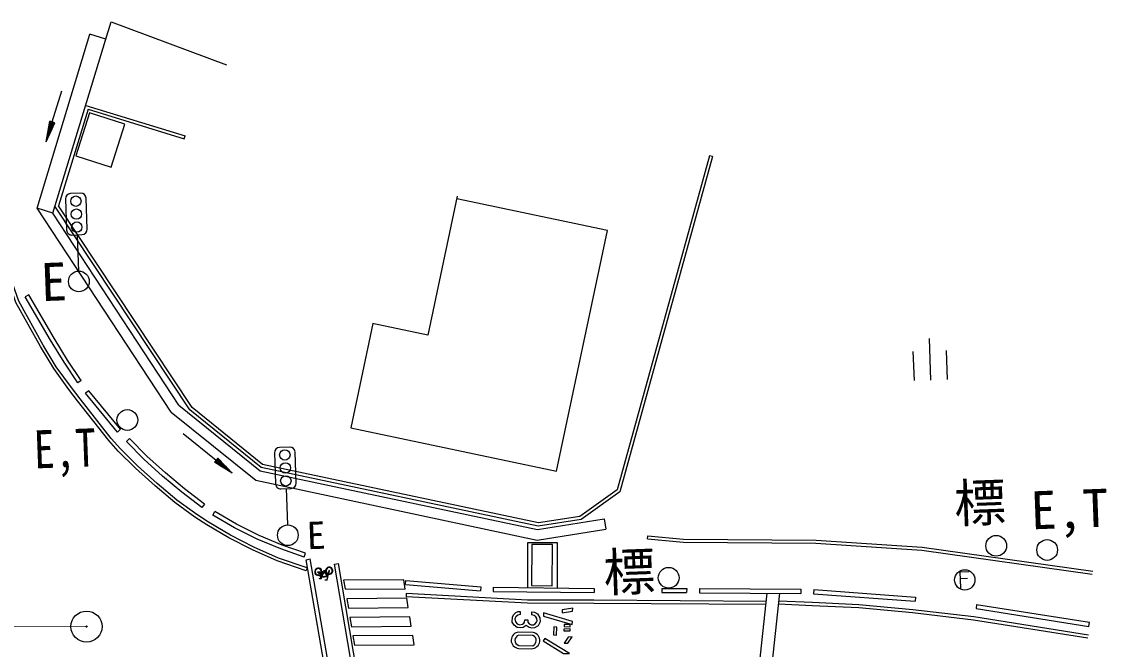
# Model space of a CAD drawing. Units: millimetres, scale not verified. Extents: x 40000 to 680000, y 20000 to 380000.
# Drawn here: x 498123 to 550426, y 291277 to 321565 of the extents above; entities that cross this region are included whole.
import ezdxf
from ezdxf.enums import TextEntityAlignment as Align

# ---------------------------------------------------------------- set-up
doc = ezdxf.new("R2010")
doc.units = ezdxf.units.MM
doc.header["$LTSCALE"] = 1000
doc.linetypes.add('CHAIN', pattern=[18.5, 12, -1.5, 3.5, -1.5])
for name, color, linetype, lineweight in [('M-BGD', 7, 'Continuous', 25), ('M-BMK', 2, 'CHAIN', 13), ('M-BMK-SRVR', 3, 'Continuous', 25), ('M-STR-STRC', 7, 'Continuous', 25)]:
    doc.layers.add(name, color=color, linetype=linetype, lineweight=lineweight)
doc.styles.add('ＭＳ ゴシック', font='')
doc.styles.get('ＭＳ ゴシック').set_extended_font_data('MS Gothic')

# ---------------------------------------------------------------- blocks, each defined once
blk = doc.blocks.new('circle')
at = {"color": 0, "linetype": 'Continuous', "lineweight": -2}
blk.add_circle((0, 0), 1.25, dxfattribs=at)

msp = doc.modelspace()

# ---------------------------------------------------------------- linework, layer by layer
at = {"layer": 'M-BGD'}
for p, q in [((498862, 312571), (501403, 320962)), ((499623, 312323), (502169, 320674)), ((502184, 320726), (501403, 320962)), ((499599, 316728), (500054, 318226)), ((501209, 317528), (506003, 316049)), ((501324, 317335), (499890, 312684)), ((501324, 317335), (505959, 315906)), ((499308, 315771), (499479, 316764)), ((499308, 315771), (499599, 316728)), ((499308, 315771), (499718, 316691)), ((499575, 316735), (499342, 315970)), ((499376, 316168), (499551, 316742)), ((499622, 316721), (499390, 315955)), ((499527, 316750), (499410, 316367)), ((499445, 316566), (499503, 316757)), ((499472, 316139), (499646, 316713)), ((499718, 316691), (499479, 316764)), ((499670, 316706), (499554, 316323)), ((499636, 316507), (499694, 316699)), ((505959, 315906), (506003, 316049)), ((531295, 315097), (526834, 298966)), ((531440, 315057), (531295, 315097)), ((500231, 313009), (500286, 311510)), ((500971, 313287), (500471, 313268)), ((501286, 311547), (501230, 313046)), ((519125, 313139), (517704, 306436)), ((505331, 302727), (498862, 312571)), ((499623, 312323), (498862, 312571)), ((505706, 303067), (499623, 312323)), ((500545, 311270), (501045, 311288)), ((500795, 311279), (500860, 309530)), ((515049, 306999), (513987, 301970)), ((517704, 306436), (515034, 307002)), ((541969, 304273), (541895, 306272)), ((541169, 304244), (541117, 305643)), ((542768, 304303), (542716, 305702)), ((505908, 301697), (507501, 300410)), ((510309, 300762), (510365, 299263)), ((511049, 301039), (510550, 301021)), ((511364, 299300), (511309, 300799)), ((507580, 300508), (507423, 300313)), ((508279, 299782), (507423, 300313)), ((507594, 300207), (507439, 300333)), ((507454, 300352), (507765, 300101)), ((507937, 299994), (507470, 300371)), ((507486, 300391), (508108, 299888)), ((508279, 299782), (507501, 300410)), ((507517, 300430), (508139, 299927)), ((508000, 300072), (507533, 300449)), ((507549, 300469), (507860, 300217)), ((507720, 300362), (507564, 300488)), ((508279, 299782), (507580, 300508)), ((523037, 297374), (509737, 300191)), ((510624, 299022), (511123, 299041)), ((510874, 299031), (510938, 297283)), ((526834, 298966), (525039, 297679)), ((525039, 297679), (523037, 297374)), ((526207, 297576), (526287, 297082)), ((528297, 296608), (528310, 296757)), ((511842, 295602), (512039, 295636)), ((514397, 280865), (511842, 295602)), ((514594, 280899), (512039, 295636)), ((511897, 295204), (511848, 295062)), ((512406, 295018), (512575, 295035)), ((512410, 294983), (512406, 295018)), ((512573, 294999), (512463, 294989)), ((512463, 294989), (512515, 294904)), ((512669, 295009), (512571, 294811)), ((512591, 294782), (512705, 295013)), ((512601, 295038), (512675, 295045)), ((512669, 295009), (512601, 295002)), ((512756, 295079), (512672, 295070)), ((512672, 295070), (512675, 295045)), ((512718, 295014), (512705, 295013)), ((512862, 294808), (512718, 295014)), ((512762, 295018), (512753, 295017)), ((512879, 294838), (512753, 295017)), ((512756, 295079), (512762, 295018)), ((512939, 295077), (512902, 294932)), ((512928, 294925), (512964, 295069)), ((513202, 295385), (513399, 295419)), ((515494, 281976), (513202, 295385)), ((515691, 282010), (513399, 295419)), ((543381, 295014), (543790, 295029)), ((543410, 294231), (543381, 295014)), ((512429, 294985), (512410, 294983)), ((512488, 294888), (512429, 294985)), ((512476, 294698), (512518, 294703)), ((512478, 294672), (512476, 294698)), ((512566, 294681), (512478, 294672)), ((512555, 294778), (512504, 294863)), ((512555, 294778), (512518, 294703)), ((512530, 294879), (512571, 294811)), ((512554, 294706), (512573, 294744)), ((512563, 294707), (512554, 294706)), ((512563, 294707), (512566, 294681)), ((512862, 294773), (512573, 294744)), ((512862, 294808), (512591, 294782)), ((512851, 294621), (512763, 294612)), ((512862, 294773), (512830, 294645)), ((512851, 294621), (512921, 294900)), ((512896, 294906), (512879, 294838)), ((543393, 294697), (543738, 294710)), ((513723, 294189), (516623, 294178)), ((516667, 293966), (516659, 293817)), ((533125, 285146), (534079, 293985)), ((533706, 284936), (534682, 293981)), ((522777, 291943), (522097, 291958)), ((522780, 292092), (522099, 292107)), ((522090, 291467), (522766, 291451)), ((522088, 291318), (522703, 291304))]:
    msp.add_line(p, q, dxfattribs=at)
for points in [[(502169, 320674), (502439, 321565), (507995, 319489)], [(531440, 315057), (526965, 298875), (525097, 297537), (523032, 297222), (509671, 300052)], [(513987, 301970), (523920, 299874), (526372, 311487), (519100, 313022)], [(509671, 300052), (506231, 302841), (499725, 312661)], [(509737, 300191), (506343, 302943), (499890, 312684)], [(511848, 295062), (510450, 295542), (509257, 296074), (508113, 296659), (507049, 297280), (506480, 297657), (505511, 298360), (504555, 299163), (503606, 300022), (502777, 300847), (502318, 301355), (500819, 303267), (500398, 303819), (499665, 304828), (499036, 305884), (497846, 308020), (497533, 308907)], [(511897, 295204), (510505, 295681), (509322, 296209), (508185, 296791), (507128, 297407), (506566, 297781), (505603, 298478), (504654, 299276), (503709, 300131), (502886, 300950), (502433, 301452), (500937, 303359), (500518, 303908), (499791, 304910), (499166, 305959), (497983, 308082), (497677, 308951)], [(505706, 303067), (509629, 299898), (522999, 297057), (526207, 297576)], [(505331, 302727), (509408, 299434), (522987, 296549), (526287, 297082)], [(528297, 296608), (530031, 296450), (536426, 296402), (541535, 296063), (549749, 294903)], [(528310, 296757), (530039, 296600), (536431, 296552), (541550, 296213), (549770, 295052)], [(522525, 294251), (522526, 296438), (523938, 296438), (523938, 294235)], [(512964, 295069), (512951, 295073), (512939, 295077)], [(512763, 294612), (512761, 294638), (512830, 294645)], [(516623, 294178), (516551, 294626), (513649, 294622), (513723, 294189)], [(534036, 293582), (525715, 293644), (522511, 293650), (516667, 293966)], [(534019, 293432), (525714, 293494), (522507, 293500), (516659, 293817)], [(549542, 291815), (544017, 292690), (541085, 293030), (538484, 293272), (536248, 293383), (534625, 293456)], [(549566, 291963), (544037, 292838), (541100, 293179), (538494, 293421), (536255, 293533), (534642, 293605)]]:
    msp.add_lwpolyline(points, dxfattribs=at)
for points in [[(501400, 317162), (500740, 315084), (502432, 314546), (503092, 316625)], [(523722, 296335), (522729, 296343), (522712, 294349), (523705, 294340)], [(513876, 293269), (516766, 293292), (516693, 293741), (513803, 293718)], [(522719, 293091), (522847, 293071), (522990, 292992), (523113, 292801), (523121, 292611), (523022, 292416), (522849, 292310), (522727, 292291), (522590, 292327), (522454, 292426), (522301, 292332), (522166, 292306), (522011, 292329), (521865, 292435), (521774, 292588), (521784, 292837), (521855, 292964), (521958, 293057), (522070, 293099), (522162, 293104), (522159, 292955), (522053, 292928), (521953, 292850), (521910, 292749), (521931, 292605), (522015, 292506), (522125, 292461), (522273, 292486), (522341, 292537), (522376, 292591), (522380, 292695), (522525, 292696), (522528, 292585), (522594, 292504), (522694, 292452), (522808, 292456), (522890, 292503), (522953, 292586), (522974, 292654), (522969, 292760), (522920, 292844), (522841, 292910), (522723, 292937)], [(524686, 292619), (523285, 293036), (523290, 292883), (524672, 292471)], [(524694, 293256), (524189, 293185), (524178, 293040), (524677, 293118)], [(514020, 292370), (516910, 292393), (516838, 292842), (513948, 292819)], [(524567, 292471), (524279, 292476), (524282, 292372), (524573, 292370)], [(514165, 291471), (517055, 291494), (516983, 291943), (514093, 291920)], [(523930, 292354), (523789, 292359), (523774, 291969), (523918, 291961)], [(524565, 292265), (524274, 292255), (524268, 292173), (524571, 292170)], [(524668, 291883), (524483, 291869), (524287, 291582), (524463, 291578)], [(523354, 291795), (523272, 291681), (524252, 291080), (524537, 291081)]]:
    msp.add_lwpolyline(points, close=True, dxfattribs=at)
for centre, radius in [((500735, 312903), 250), ((500758, 312278), 250), ((500781, 311654), 250), ((510813, 300655), 250), ((510837, 300031), 250), ((510860, 299406), 250), ((543600, 294625), 490)]:
    msp.add_circle(centre, radius, dxfattribs=at)
for centre, radius, start, end in [((500481, 313018), 250, 92.1222, 182.1222), ((500980, 313037), 250, 2.1222, 92.1222), ((500536, 311519), 250, 182.1222, 272.1222), ((501036, 311538), 250, 272.1222, 2.1222), ((510559, 300771), 250, 92.1222, 182.1222), ((511059, 300790), 250, 2.1222, 92.1222), ((510615, 299272), 250, 182.1222, 272.1222), ((511114, 299291), 250, 272.1222, 2.1222), ((512426, 295021), 176, 5.4961, 296.2267), ((512426, 295024), 150, 4.3209, 294.8388), ((512426, 295024), 150, 306.6564, 350.6689), ((512426, 295021), 176, 306.2663, 353.9555), ((512951, 295073), 176, 260.1233, 251.5209), ((512951, 295073), 150, 260.8818, 250.7577), ((522122, 291712), 395, 93.3115, 265.0646), ((522168, 291712), 257, 106.1278, 252.2483), ((522707, 291701), 397, 269.5049, 79.2773), ((522671, 291699), 266, 290.9071, 66.5006)]:
    msp.add_arc(centre, radius, start, end, dxfattribs=at)
at = {"layer": 'M-BMK'}
msp.add_line((402179, 292674), (501249, 292375), dxfattribs=at)
at = {"layer": 'M-BMK-SRVR'}
for radius in [750, 30]:
    msp.add_circle((501250, 292375), radius, dxfattribs=at)
at = {"layer": 'M-STR-STRC'}
for p, q in [((498468, 308390), (498296, 308290)), ((500992, 304257), (500829, 304142)), ((501358, 303758), (501200, 303635)), ((502742, 301761), (501200, 303635)), ((502891, 301893), (501358, 303758)), ((502891, 301893), (502742, 301761)), ((503176, 301305), (503319, 301445)), ((506933, 298285), (506814, 298124)), ((507335, 297755), (507443, 297924)), ((511751, 295726), (511816, 295915)), ((516632, 294400), (516649, 294599)), ((516649, 294599), (520267, 294298)), ((516632, 294400), (520254, 294098)), ((520267, 294298), (520254, 294098)), ((520864, 294270), (520859, 294070)), ((520859, 294070), (525729, 294014)), ((520864, 294270), (525731, 294214)), ((525731, 294214), (525729, 294014)), ((528986, 294214), (530190, 294211)), ((528986, 294214), (528986, 294014)), ((528986, 294014), (530189, 294011)), ((530190, 294211), (530189, 294011)), ((530809, 294206), (530808, 294006)), ((530808, 294006), (535698, 293974)), ((530809, 294206), (535702, 294174)), ((535702, 294174), (535698, 293974)), ((536314, 294158), (536304, 293958)), ((536304, 293958), (541201, 293595)), ((536314, 294158), (541220, 293794)), ((541220, 293794), (541201, 293595)), ((544173, 293439), (544145, 293241)), ((544173, 293439), (549619, 292583)), ((544145, 293241), (549588, 292386)), ((549588, 292386), (549619, 292583))]:
    msp.add_line(p, q, dxfattribs=at)
for points in [[(500829, 304142), (500166, 305130), (499514, 306196), (498296, 308290)], [(500992, 304257), (500334, 305238), (499685, 306299), (498468, 308390)], [(506814, 298124), (505852, 298867), (504921, 299638), (504015, 300460), (503176, 301305)], [(506933, 298285), (505977, 299023), (505052, 299789), (504154, 300605), (503319, 301445)], [(511751, 295726), (510613, 296120), (509486, 296593), (508383, 297145), (507335, 297755)], [(511816, 295915), (510685, 296307), (509570, 296775), (508479, 297321), (507443, 297924)]]:
    msp.add_lwpolyline(points, dxfattribs=at)

# ---------------------------------------------------------------- block references
at = {"layer": 'M-BGD', "xscale": 400, "yscale": 400, "rotation": 270}
for p in [(500879, 309030), (503218, 302343), (510957, 296783), (545115, 296272), (547574, 296071), (529323, 294730)]:
    msp.add_blockref('circle', p, dxfattribs=at)

# ---------------------------------------------------------------- texts
at = {"layer": 'M-BGD', "style": 'ＭＳ ゴシック'}
for s, height, p in [('E', 1833, (499672, 309017)), ('標', 1833, (544333, 298357)), ('E,T', 1833, (548653, 298048)), ('E', 1320, (512323, 296779)), ('標', 1833, (527422, 295024))]:
    msp.add_text(s, height=height, rotation=2.122, dxfattribs=at).set_placement(p, align=Align.MIDDLE_CENTER)
at = {"layer": 'M-BGD', "style": 'ＭＳ ゴシック', "width": 0.8}
msp.add_text('E,T', height=1833, rotation=2.122, dxfattribs=at).set_placement((500208, 300976), align=Align.MIDDLE_CENTER)

doc.saveas('drawing.dxf')
